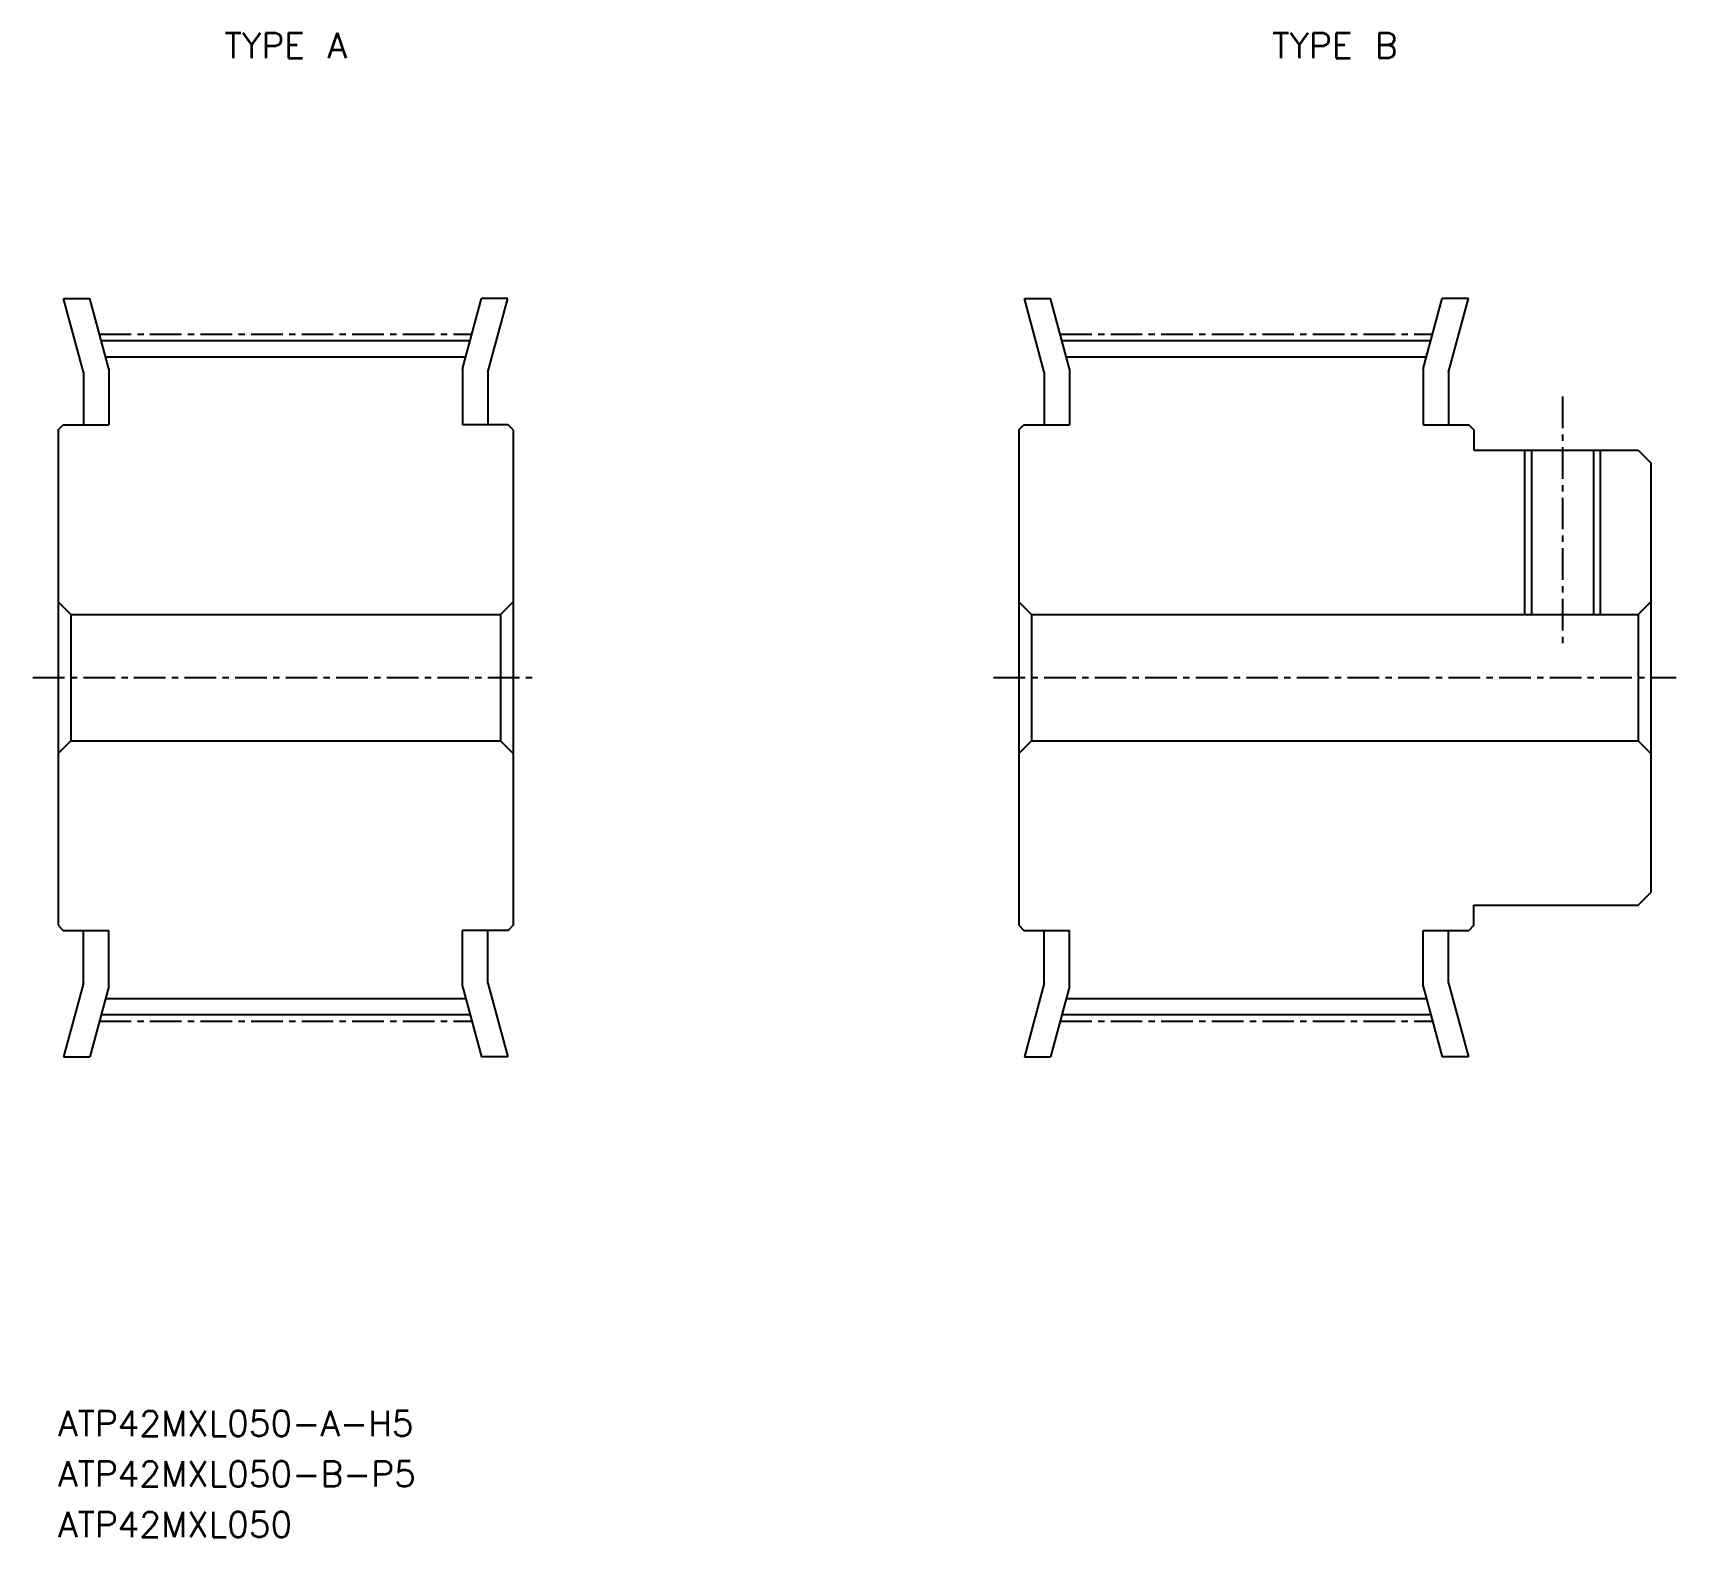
# Model space of a CAD drawing. Extents: x -208.1 to -143.1, y -7.4 to 52.1.
import ezdxf
from ezdxf.enums import TextEntityAlignment as Align

# ---------------------------------------------------------------- set-up
doc = ezdxf.new("R2010")
doc.units = 0
doc.linetypes.add('CENTER', pattern=[2, 1.25, -0.25, 0.25, -0.25])
doc.linetypes.add('DASHED', pattern=[19.05, 12.7, -6.35])
doc.layers.get('0').update_dxf_attribs({"linetype": 'CONTINUOUS'})
doc.layers.add('CENTER', color=1, linetype='CENTER')
doc.styles.add('MISUMI', font='txt.shx')

msp = doc.modelspace()

# ---------------------------------------------------------------- linework, layer by layer
at = {"color": 7, "linetype": 'CONTINUOUS'}
for p, q in [((-206.903, 41.558), (-205.867, 41.558)), ((-206.121, 38.642), (-206.903, 41.558)), ((-205.121, 38.773), (-205.867, 41.558)), ((-191.121, 38.773), (-190.375, 41.558)), ((-189.34, 41.558), (-190.375, 41.558)), ((-190.121, 38.642), (-189.34, 41.558)), ((-168.903, 41.558), (-167.867, 41.558)), ((-168.121, 38.642), (-168.903, 41.558)), ((-167.121, 38.773), (-167.867, 41.558)), ((-153.121, 38.773), (-152.375, 41.558)), ((-151.34, 41.558), (-152.375, 41.558)), ((-152.121, 38.642), (-151.34, 41.558)), ((-205.421, 39.888), (-190.822, 39.888)), ((-167.421, 39.888), (-152.822, 39.888)), ((-205.249, 39.248), (-190.993, 39.248)), ((-167.249, 39.248), (-152.993, 39.248)), ((-206.121, 38.642), (-206.121, 36.558)), ((-205.121, 38.773), (-205.121, 36.558)), ((-191.121, 38.773), (-191.121, 36.558)), ((-190.121, 38.642), (-190.121, 36.558)), ((-168.121, 38.642), (-168.121, 36.558)), ((-167.121, 38.773), (-167.121, 36.558)), ((-153.121, 38.773), (-153.121, 36.558)), ((-152.121, 38.642), (-152.121, 36.558)), ((-207.121, 36.358), (-206.921, 36.558)), ((-206.921, 36.558), (-205.121, 36.558)), ((-189.321, 36.558), (-191.121, 36.558)), ((-189.121, 36.358), (-189.321, 36.558)), ((-169.121, 36.358), (-168.921, 36.558)), ((-168.921, 36.558), (-167.121, 36.558)), ((-153.121, 36.558), (-151.321, 36.558)), ((-151.121, 36.358), (-151.321, 36.558)), ((-207.121, 36.358), (-207.121, 16.758)), ((-189.121, 36.358), (-189.121, 16.758)), ((-169.121, 36.358), (-169.121, 16.758)), ((-151.121, 36.358), (-151.121, 35.558)), ((-151.121, 35.558), (-144.621, 35.558)), ((-144.621, 35.558), (-144.121, 35.058)), ((-144.121, 35.058), (-144.121, 18.058)), ((-207.121, 29.708), (-207.121, 29.709)), ((-207.121, 29.558), (-206.621, 29.058)), ((-189.121, 29.558), (-189.621, 29.058)), ((-189.121, 29.708), (-189.121, 29.709)), ((-169.121, 29.708), (-169.121, 29.709)), ((-169.121, 29.558), (-168.621, 29.058)), ((-144.121, 29.558), (-144.621, 29.058)), ((-206.621, 29.058), (-189.621, 29.058)), ((-206.621, 29.058), (-206.621, 24.058)), ((-189.621, 29.058), (-189.621, 24.058)), ((-168.621, 29.058), (-144.621, 29.058)), ((-168.621, 29.058), (-168.621, 24.058)), ((-144.621, 29.058), (-144.621, 24.058)), ((-207.121, 26.558), (-207.121, 26.558)), ((-189.121, 26.558), (-189.121, 26.558)), ((-169.121, 26.558), (-169.121, 26.558)), ((-207.121, 23.558), (-206.621, 24.058)), ((-206.621, 24.058), (-189.621, 24.058)), ((-189.121, 23.558), (-189.621, 24.058)), ((-169.121, 23.558), (-168.621, 24.058)), ((-168.621, 24.058), (-144.621, 24.058)), ((-144.121, 23.558), (-144.621, 24.058)), ((-207.121, 23.408), (-207.121, 23.408)), ((-189.121, 23.408), (-189.121, 23.408)), ((-169.121, 23.408), (-169.121, 23.408)), ((-151.121, 16.758), (-151.121, 17.558)), ((-151.121, 17.558), (-144.621, 17.558)), ((-144.621, 17.558), (-144.121, 18.058)), ((-207.121, 16.758), (-206.921, 16.558)), ((-206.921, 16.558), (-205.121, 16.558)), ((-206.121, 14.475), (-206.121, 16.558)), ((-205.121, 14.343), (-205.121, 16.558)), ((-191.121, 14.343), (-191.121, 16.558)), ((-189.321, 16.558), (-191.121, 16.558)), ((-190.121, 14.475), (-190.121, 16.558)), ((-189.121, 16.758), (-189.321, 16.558)), ((-169.121, 16.758), (-168.921, 16.558)), ((-168.921, 16.558), (-167.121, 16.558)), ((-168.121, 14.475), (-168.121, 16.558)), ((-167.121, 14.343), (-167.121, 16.558)), ((-153.121, 14.343), (-153.121, 16.558)), ((-153.121, 16.558), (-151.321, 16.558)), ((-152.121, 14.475), (-152.121, 16.558)), ((-151.121, 16.758), (-151.321, 16.558)), ((-206.121, 14.475), (-206.903, 11.558)), ((-205.121, 14.343), (-205.867, 11.558)), ((-191.121, 14.343), (-190.375, 11.558)), ((-190.121, 14.475), (-189.34, 11.558)), ((-168.121, 14.475), (-168.903, 11.558)), ((-167.121, 14.343), (-167.867, 11.558)), ((-153.121, 14.343), (-152.375, 11.558)), ((-152.121, 14.475), (-151.34, 11.558)), ((-205.249, 13.868), (-190.993, 13.868)), ((-205.249, 13.868), (-190.993, 13.868)), ((-167.249, 13.868), (-152.993, 13.868)), ((-167.249, 13.868), (-152.993, 13.868)), ((-205.421, 13.228), (-190.822, 13.228)), ((-167.421, 13.228), (-152.822, 13.228)), ((-206.903, 11.558), (-205.867, 11.558)), ((-189.34, 11.558), (-190.375, 11.558)), ((-168.903, 11.558), (-167.867, 11.558)), ((-151.34, 11.558), (-152.375, 11.558))]:
    msp.add_line(p, q, dxfattribs=at)
at = {"color": 3, "linetype": 'DASHED'}
for p, q in [((-149.121, 35.558), (-149.121, 29.058)), ((-148.846, 35.558), (-148.846, 29.058)), ((-146.396, 35.558), (-146.396, 29.058)), ((-146.121, 35.558), (-146.121, 29.058))]:
    msp.add_line(p, q, dxfattribs=at)
at = {"layer": 'CENTER', "color": 1, "linetype": 'CENTER'}
for p, q in [((-205.488, 40.143), (-190.754, 40.143)), ((-167.488, 40.143), (-152.754, 40.143)), ((-147.621, 37.673), (-147.621, 27.673)), ((-208.121, 26.558), (-188.121, 26.558)), ((-170.121, 26.558), (-143.121, 26.558)), ((-205.488, 12.973), (-190.754, 12.973)), ((-167.488, 12.973), (-152.754, 12.973))]:
    msp.add_line(p, q, dxfattribs=at)

# ---------------------------------------------------------------- texts
at = {"color": 7, "linetype": 'CONTINUOUS', "style": 'MISUMI'}
for s, p in [('TYPE A', (-198.121, 51.558)), ('TYPE B', (-156.621, 51.558))]:
    msp.add_text(s, height=1, dxfattribs=at).set_placement(p, align=Align.MIDDLE_CENTER)
for s, p in [('ATP42MXL050-A-H5', (-207.121, -3.442)), ('ATP42MXL050-B-P5', (-207.121, -5.442)), ('ATP42MXL050', (-207.121, -7.442))]:
    msp.add_text(s, height=1, dxfattribs=at).set_placement(p)

doc.saveas('drawing.dxf')
